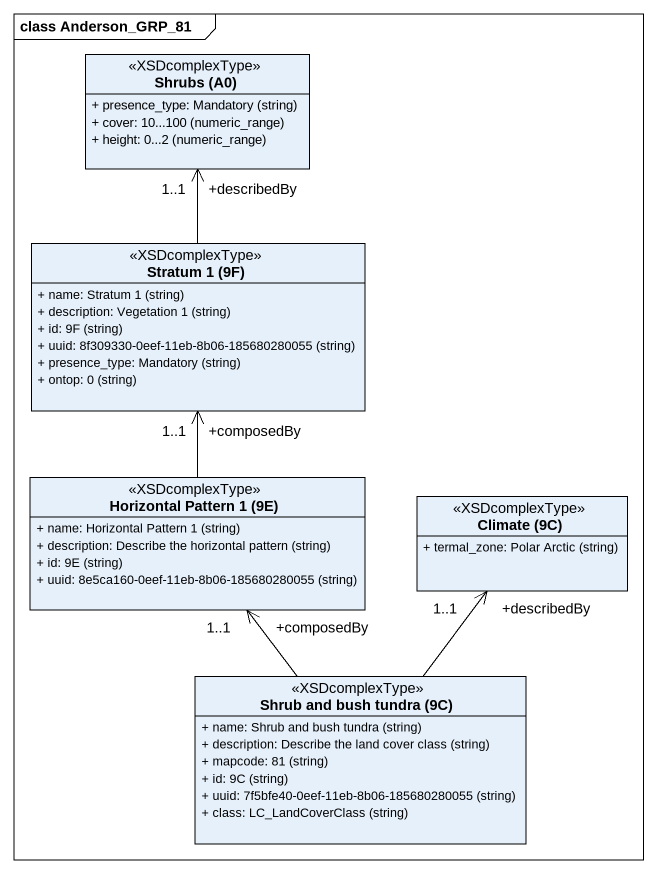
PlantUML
@startuml
mainframe class Anderson_GRP_81
hide circle
hide empty members
skinparam classAttributeIconSize 0
class "Shrubs (A0)" as Shrubs_A0 <<XSDcomplexType>> {
  {field} + presence_type: Mandatory (string)
  {field} + cover: 10...100 (numeric_range)
  {field} + height: 0...2 (numeric_range)
}
class "Stratum 1 (9F)" as Stratum_1_9F <<XSDcomplexType>> {
  {field} + name: Stratum 1 (string)
  {field} + description: Vegetation 1 (string)
  {field} + id: 9F (string)
  {field} + uuid: 8f309330-0eef-11eb-8b06-185680280055 (string)
  {field} + presence_type: Mandatory (string)
  {field} + ontop: 0 (string)
}
class "Horizontal Pattern 1 (9E)" as Horizontal_Pattern_1_9E <<XSDcomplexType>> {
  {field} + name: Horizontal Pattern 1 (string)
  {field} + description: Describe the horizontal pattern (string)
  {field} + id: 9E (string)
  {field} + uuid: 8e5ca160-0eef-11eb-8b06-185680280055 (string)
}
class "Climate (9C)" as Climate_9C <<XSDcomplexType>> {
  {field} + termal_zone: Polar Arctic (string)
}
class "Shrub and bush tundra (9C)" as Shrub_and_bush_tundra_9C <<XSDcomplexType>> {
  {field} + name: Shrub and bush tundra (string)
  {field} + description: Describe the land cover class (string)
  {field} + mapcode: 81 (string)
  {field} + id: 9C (string)
  {field} + uuid: 7f5bfe40-0eef-11eb-8b06-185680280055 (string)
  {field} + class: LC_LandCoverClass (string)
}
Stratum_1_9F -up-> "+describedBy\n1..1" Shrubs_A0
Horizontal_Pattern_1_9E -up-> "+composedBy\n1..1" Stratum_1_9F
Shrub_and_bush_tundra_9C -up-> "+composedBy\n1..1" Horizontal_Pattern_1_9E
Shrub_and_bush_tundra_9C -up-> "+describedBy\n1..1" Climate_9C
@enduml
